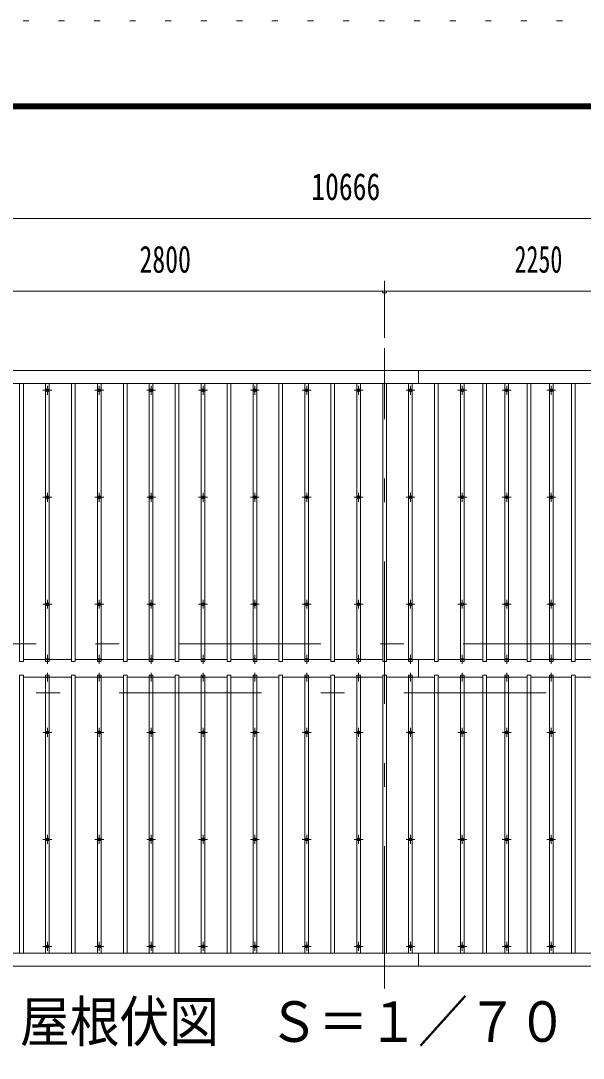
# Model space of a CAD drawing. Units: millimetres, scale not verified. Extents: x -31991 to 32006, y -14700 to 14700.
# Drawn here: x -3830 to -34, y 7701 to 14700 of the extents above; entities that cross this region are included whole.
import ezdxf
from ezdxf.enums import TextEntityAlignment as Align

# ---------------------------------------------------------------- set-up
doc = ezdxf.new("R2010")
doc.units = ezdxf.units.MM
doc.header["$LTSCALE"] = 80
doc.linetypes.add('USER3', pattern=[24, 12, -5, 2, -5])
doc.linetypes.add('USER4', pattern=[3, 0.5, -2.5])
for name, color, linetype, lineweight in [('0-2_1-07BOLD', 7, 'Continuous', 18), ('0-3_1-27CENTER', 3, 'USER3', 18), ('0-4_1-47THIN', 4, 'Continuous', 18), ('0-5_1-57DIM', 3, 'Continuous', 18), ('0-C_F-F1PAPER', 5, 'Continuous', 18), ('0-D_F-E_J_ADD', 5, 'USER4', 18)]:
    doc.layers.add(name, color=color, linetype=linetype, lineweight=lineweight)
doc.styles.add('ＭＳ ゴシック', font='')
doc.styles.get('ＭＳ ゴシック').set_extended_font_data('MS Gothic')

msp = doc.modelspace()

# ---------------------------------------------------------------- linework, layer by layer
at = {"layer": '0-2_1-07BOLD'}
for p, q in [((-1144.87, 12253.1), (-1144.87, 12340.54)), ((-6857.87, 12253.1), (3808.13, 12253.1)), ((-1144.87, 10271.05), (-1144.87, 10392.03)), ((3808.13, 8409.98), (-6857.87, 8409.98)), ((-1144.87, 8322.54), (-1144.87, 8409.98))]:
    msp.add_line(p, q, dxfattribs=at)
for points in [[(3808.13, 10377.02), (3808.13, 12340.54), (-6857.87, 12340.54), (-6857.87, 10377.02), (-6817.87, 10377.02), (-6817.87, 12253.1)], [(-6817.87, 8409.98), (-6817.87, 10286.06), (-6857.87, 10286.06), (-6857.87, 8322.54), (3808.13, 8322.54)]]:
    msp.add_lwpolyline(points, dxfattribs=at)
for centre in [(-3649.87, 12207.36), (-3299.87, 12207.36), (-2949.87, 12207.36), (-2599.87, 12207.36), (-2249.87, 12207.36), (-1899.88, 12207.36), (-1549.87, 12207.36), (-1199.87, 12207.36), (-849.87, 12207.36), (-549.87, 12207.36), (-249.87, 12207.36), (-3649.87, 11485.7), (-3299.87, 11485.7), (-2949.87, 11485.7), (-2599.87, 11485.7), (-2249.87, 11485.7), (-1899.88, 11485.7), (-1549.87, 11485.7), (-1199.87, 11485.7), (-849.87, 11485.7), (-549.87, 11485.7), (-249.87, 11485.7), (-3649.87, 10764.04), (-3299.87, 10764.04), (-2949.87, 10764.04), (-2599.87, 10764.04), (-2249.87, 10764.04), (-1899.88, 10764.04), (-1549.87, 10764.04), (-1199.87, 10764.04), (-849.87, 10764.04), (-549.87, 10764.04), (-249.87, 10764.04), (-3649.87, 9899.04), (-3299.87, 9899.04), (-2949.87, 9899.04), (-2599.87, 9899.04), (-2249.87, 9899.04), (-1899.88, 9899.04), (-1549.87, 9899.04), (-1199.87, 9899.04), (-849.87, 9899.04), (-549.87, 9899.04), (-249.87, 9899.04), (-3649.87, 9177.38), (-3299.87, 9177.38), (-2949.87, 9177.38), (-2599.87, 9177.38), (-2249.87, 9177.38), (-1899.88, 9177.38), (-1549.87, 9177.38), (-1199.87, 9177.38), (-849.87, 9177.38), (-549.87, 9177.38), (-249.87, 9177.38), (-3649.87, 8455.72), (-3299.87, 8455.72), (-2949.87, 8455.72), (-2599.87, 8455.72), (-2249.87, 8455.72), (-1899.88, 8455.72), (-1549.87, 8455.72), (-1199.87, 8455.72), (-849.87, 8455.72), (-549.87, 8455.72), (-249.87, 8455.72)]:
    msp.add_circle(centre, 10, dxfattribs=at)
for centre, start, end in [((-3649.87, 10380.99), 46.3961, 133.6039), ((-3649.87, 10401.99), 226.39838, 313.60162), ((-3299.87, 10380.99), 46.3961, 133.6039), ((-3299.87, 10401.99), 226.39838, 313.60162), ((-2949.87, 10380.99), 46.3961, 133.6039), ((-2949.87, 10401.99), 226.39838, 313.60162), ((-2599.87, 10380.99), 46.3961, 133.6039), ((-2599.87, 10401.99), 226.39838, 313.60162), ((-2249.87, 10380.99), 46.3961, 133.6039), ((-2249.87, 10401.99), 226.39838, 313.60162), ((-1899.88, 10380.99), 46.3961, 133.6039), ((-1899.88, 10401.99), 226.39838, 313.60162), ((-1549.87, 10380.99), 46.3961, 133.6039), ((-1549.87, 10401.99), 226.39838, 313.60162), ((-1199.87, 10380.99), 46.3961, 133.6039), ((-1199.87, 10401.99), 226.39838, 313.60162), ((-849.87, 10380.99), 46.3961, 133.6039), ((-849.87, 10401.99), 226.39838, 313.60162), ((-549.87, 10380.99), 46.3961, 133.6039), ((-549.87, 10401.99), 226.39838, 313.60162), ((-249.87, 10380.99), 46.3961, 133.6039), ((-249.87, 10401.99), 226.39838, 313.60162), ((-3649.87, 10261.09), 46.39838, 133.60162), ((-3649.87, 10282.09), 226.3961, 313.6039), ((-3299.87, 10261.09), 46.39838, 133.60162), ((-3299.87, 10282.09), 226.3961, 313.6039), ((-2949.87, 10261.09), 46.39838, 133.60162), ((-2949.87, 10282.09), 226.3961, 313.6039), ((-2599.87, 10261.09), 46.39838, 133.60162), ((-2599.87, 10282.09), 226.3961, 313.6039), ((-2249.87, 10261.09), 46.39838, 133.60162), ((-2249.87, 10282.09), 226.3961, 313.6039), ((-1899.88, 10261.09), 46.39838, 133.60162), ((-1899.88, 10282.09), 226.3961, 313.6039), ((-1549.87, 10261.09), 46.39838, 133.60162), ((-1549.87, 10282.09), 226.3961, 313.6039), ((-1199.87, 10261.09), 46.39838, 133.60162), ((-1199.87, 10282.09), 226.3961, 313.6039), ((-849.87, 10261.09), 46.39838, 133.60162), ((-849.87, 10282.09), 226.3961, 313.6039), ((-549.87, 10261.09), 46.39838, 133.60162), ((-549.87, 10282.09), 226.3961, 313.6039), ((-249.87, 10261.09), 46.39838, 133.60162), ((-249.87, 10282.09), 226.3961, 313.6039)]:
    msp.add_arc(centre, 14.5, start, end, dxfattribs=at)
at = {"layer": '0-3_1-27CENTER'}
for p, q in [((-1374.87, 8172.54), (-1374.87, 12490.54)), ((-3619.87, 12207.36), (-3679.87, 12207.36)), ((-3649.87, 12177.37), (-3649.87, 12237.37)), ((-3329.87, 12207.36), (-3269.87, 12207.36)), ((-3299.87, 12237.37), (-3299.87, 12177.37)), ((-2919.87, 12207.36), (-2979.87, 12207.36)), ((-2949.87, 12177.37), (-2949.87, 12237.37)), ((-2569.88, 12207.36), (-2629.87, 12207.36)), ((-2599.87, 12237.37), (-2599.87, 12177.37)), ((-2219.88, 12207.36), (-2279.87, 12207.36)), ((-2249.87, 12177.37), (-2249.87, 12237.37)), ((-1929.87, 12207.36), (-1869.88, 12207.36)), ((-1899.88, 12237.37), (-1899.88, 12177.37)), ((-1519.87, 12207.36), (-1579.87, 12207.36)), ((-1549.87, 12177.37), (-1549.87, 12237.37)), ((-1169.87, 12207.36), (-1229.87, 12207.36)), ((-1199.87, 12237.37), (-1199.87, 12177.37)), ((-819.87, 12207.36), (-879.87, 12207.36)), ((-849.87, 12177.37), (-849.87, 12237.37)), ((-519.87, 12207.36), (-579.87, 12207.36)), ((-549.87, 12237.37), (-549.87, 12177.37)), ((-219.87, 12207.36), (-279.87, 12207.36)), ((-249.87, 12177.37), (-249.87, 12237.37)), ((-3619.87, 11485.7), (-3679.87, 11485.7)), ((-3649.87, 11515.7), (-3649.87, 11455.7)), ((-3329.87, 11485.7), (-3269.87, 11485.7)), ((-3299.87, 11455.7), (-3299.87, 11515.7)), ((-2919.87, 11485.7), (-2979.87, 11485.7)), ((-2949.87, 11515.7), (-2949.87, 11455.7)), ((-2569.88, 11485.7), (-2629.87, 11485.7)), ((-2599.87, 11455.7), (-2599.87, 11515.7)), ((-2219.88, 11485.7), (-2279.87, 11485.7)), ((-2249.87, 11515.7), (-2249.87, 11455.7)), ((-1929.87, 11485.7), (-1869.88, 11485.7)), ((-1899.88, 11455.7), (-1899.88, 11515.7)), ((-1519.87, 11485.7), (-1579.87, 11485.7)), ((-1549.87, 11515.7), (-1549.87, 11455.7)), ((-1169.87, 11485.7), (-1229.87, 11485.7)), ((-1199.87, 11515.7), (-1199.87, 11455.7)), ((-819.87, 11485.7), (-879.87, 11485.7)), ((-849.87, 11455.7), (-849.87, 11515.7)), ((-519.87, 11485.7), (-579.87, 11485.7)), ((-549.87, 11515.7), (-549.87, 11455.7)), ((-219.87, 11485.7), (-279.87, 11485.7)), ((-249.87, 11455.7), (-249.87, 11515.7)), ((-3649.87, 10734.04), (-3649.87, 10794.04)), ((-3299.87, 10734.04), (-3299.87, 10794.04)), ((-2949.87, 10734.04), (-2949.87, 10794.04)), ((-2599.87, 10734.04), (-2599.87, 10794.04)), ((-2249.87, 10734.04), (-2249.87, 10794.04)), ((-1899.88, 10734.04), (-1899.88, 10794.04)), ((-1549.87, 10794.04), (-1549.87, 10734.04)), ((-1199.87, 10734.04), (-1199.87, 10794.04)), ((-849.87, 10734.04), (-849.87, 10794.04)), ((-549.87, 10734.04), (-549.87, 10794.04)), ((-249.87, 10734.04), (-249.87, 10794.04)), ((-3679.87, 10764.04), (-3619.87, 10764.04)), ((-3329.87, 10764.04), (-3269.87, 10764.04)), ((-2979.87, 10764.04), (-2919.87, 10764.04)), ((-2629.87, 10764.04), (-2569.88, 10764.04)), ((-2279.87, 10764.04), (-2219.88, 10764.04)), ((-1929.87, 10764.04), (-1869.88, 10764.04)), ((-1579.87, 10764.04), (-1519.87, 10764.04)), ((-1229.87, 10764.04), (-1169.87, 10764.04)), ((-879.87, 10764.04), (-819.87, 10764.04)), ((-579.87, 10764.04), (-519.87, 10764.04)), ((-279.87, 10764.04), (-219.87, 10764.04)), ((3955.13, 10496.54), (-7004.87, 10496.54)), ((-3679.87, 10391.49), (-3619.87, 10391.49)), ((-3649.87, 10361.5), (-3649.87, 10421.49)), ((-3269.87, 10391.49), (-3329.87, 10391.49)), ((-3299.87, 10361.5), (-3299.87, 10421.49)), ((-2979.87, 10391.49), (-2919.87, 10391.49)), ((-2949.87, 10361.5), (-2949.87, 10421.49)), ((-2569.88, 10391.49), (-2629.87, 10391.49)), ((-2599.87, 10361.5), (-2599.87, 10421.49)), ((-2279.87, 10391.49), (-2219.88, 10391.49)), ((-2249.87, 10361.5), (-2249.87, 10421.49)), ((-1869.88, 10391.49), (-1929.87, 10391.49)), ((-1899.88, 10361.5), (-1899.88, 10421.49)), ((-1579.87, 10391.49), (-1519.87, 10391.49)), ((-1549.87, 10361.5), (-1549.87, 10421.49)), ((-1169.87, 10391.49), (-1229.87, 10391.49)), ((-1199.87, 10361.5), (-1199.87, 10421.49)), ((-879.87, 10391.49), (-819.87, 10391.49)), ((-849.87, 10361.5), (-849.87, 10421.49)), ((-519.87, 10391.49), (-579.87, 10391.49)), ((-549.87, 10361.5), (-549.87, 10421.49)), ((-279.87, 10391.49), (-219.87, 10391.49)), ((-249.87, 10361.5), (-249.87, 10421.49)), ((-3649.87, 10301.59), (-3649.87, 10241.59)), ((-3299.87, 10241.59), (-3299.87, 10301.59)), ((-2949.87, 10301.59), (-2949.87, 10241.59)), ((-2599.87, 10241.59), (-2599.87, 10301.59)), ((-2249.87, 10301.59), (-2249.87, 10241.59)), ((-1899.88, 10241.59), (-1899.88, 10301.59)), ((-1549.87, 10301.59), (-1549.87, 10241.59)), ((-1199.87, 10241.59), (-1199.87, 10301.59)), ((-849.87, 10301.59), (-849.87, 10241.59)), ((-549.87, 10241.59), (-549.87, 10301.59)), ((-249.87, 10301.59), (-249.87, 10241.59)), ((-3619.87, 10271.59), (-3679.87, 10271.59)), ((-3329.87, 10271.59), (-3269.87, 10271.59)), ((-2919.87, 10271.59), (-2979.87, 10271.59)), ((-2629.87, 10271.59), (-2569.88, 10271.59)), ((-2219.88, 10271.59), (-2279.87, 10271.59)), ((-1929.87, 10271.59), (-1869.88, 10271.59)), ((-1579.87, 10271.59), (-1519.87, 10271.59)), ((-1229.87, 10271.59), (-1169.87, 10271.59)), ((-819.87, 10271.59), (-879.87, 10271.59)), ((-579.87, 10271.59), (-519.87, 10271.59)), ((-219.87, 10271.59), (-279.87, 10271.59)), ((-7004.87, 10166.54), (3955.13, 10166.54)), ((-3619.87, 9899.04), (-3679.87, 9899.04)), ((-3649.87, 9929.04), (-3649.87, 9869.04)), ((-3269.87, 9899.04), (-3329.87, 9899.04)), ((-3299.87, 9929.04), (-3299.87, 9869.04)), ((-2919.87, 9899.04), (-2979.87, 9899.04)), ((-2949.87, 9929.04), (-2949.87, 9869.04)), ((-2569.88, 9899.04), (-2629.87, 9899.04)), ((-2599.87, 9929.04), (-2599.87, 9869.04)), ((-2219.88, 9899.04), (-2279.87, 9899.04)), ((-2249.87, 9869.04), (-2249.87, 9929.04)), ((-1869.88, 9899.04), (-1929.87, 9899.04)), ((-1899.88, 9929.04), (-1899.88, 9869.04)), ((-1519.87, 9899.04), (-1579.87, 9899.04)), ((-1549.87, 9929.04), (-1549.87, 9869.04)), ((-1169.87, 9899.04), (-1229.87, 9899.04)), ((-1199.87, 9869.04), (-1199.87, 9929.04)), ((-819.87, 9899.04), (-879.87, 9899.04)), ((-849.87, 9929.04), (-849.87, 9869.04)), ((-519.87, 9899.04), (-579.87, 9899.04)), ((-549.87, 9869.04), (-549.87, 9929.04)), ((-219.87, 9899.04), (-279.87, 9899.04)), ((-249.87, 9929.04), (-249.87, 9869.04)), ((-3619.87, 9177.38), (-3679.87, 9177.38)), ((-3649.87, 9147.38), (-3649.87, 9207.38)), ((-3329.87, 9177.38), (-3269.87, 9177.38)), ((-3299.87, 9207.38), (-3299.87, 9147.38)), ((-2919.87, 9177.38), (-2979.87, 9177.38)), ((-2949.87, 9147.38), (-2949.87, 9207.38)), ((-2569.88, 9177.38), (-2629.87, 9177.38)), ((-2599.87, 9207.38), (-2599.87, 9147.38)), ((-2219.88, 9177.38), (-2279.87, 9177.38)), ((-2249.87, 9147.38), (-2249.87, 9207.38)), ((-1929.87, 9177.38), (-1869.88, 9177.38)), ((-1899.88, 9207.38), (-1899.88, 9147.38)), ((-1519.87, 9177.38), (-1579.87, 9177.38)), ((-1549.87, 9147.38), (-1549.87, 9207.38)), ((-1169.87, 9177.38), (-1229.87, 9177.38)), ((-1199.87, 9147.38), (-1199.87, 9207.38)), ((-819.87, 9177.38), (-879.87, 9177.38)), ((-849.87, 9207.38), (-849.87, 9147.38)), ((-519.87, 9177.38), (-579.87, 9177.38)), ((-549.87, 9147.38), (-549.87, 9207.38)), ((-219.87, 9177.38), (-279.87, 9177.38)), ((-249.87, 9207.38), (-249.87, 9147.38)), ((-3649.87, 8485.72), (-3649.87, 8425.72)), ((-3299.87, 8425.72), (-3299.87, 8485.72)), ((-2949.87, 8485.72), (-2949.87, 8425.72)), ((-2599.87, 8425.72), (-2599.87, 8485.72)), ((-2249.87, 8485.72), (-2249.87, 8425.72)), ((-1899.88, 8425.72), (-1899.88, 8485.72)), ((-1549.87, 8485.72), (-1549.87, 8425.72)), ((-1199.87, 8425.72), (-1199.87, 8485.72)), ((-849.87, 8485.72), (-849.87, 8425.72)), ((-549.87, 8485.72), (-549.87, 8425.72)), ((-249.87, 8485.72), (-249.87, 8425.72)), ((-3679.87, 8455.72), (-3619.87, 8455.72)), ((-3329.87, 8455.72), (-3269.87, 8455.72)), ((-2979.87, 8455.72), (-2919.87, 8455.72)), ((-2569.88, 8455.72), (-2629.87, 8455.72)), ((-2279.87, 8455.72), (-2219.88, 8455.72)), ((-1929.87, 8455.72), (-1869.88, 8455.72)), ((-1579.87, 8455.72), (-1519.87, 8455.72)), ((-1169.87, 8455.72), (-1229.87, 8455.72)), ((-879.87, 8455.72), (-819.87, 8455.72)), ((-579.87, 8455.72), (-519.87, 8455.72)), ((-279.87, 8455.72), (-219.87, 8455.72))]:
    msp.add_line(p, q, dxfattribs=at)
at = {"layer": '0-4_1-47THIN'}
for p, q in [((-3812.37, 10377.02), (-3812.37, 12253.1)), ((-3637.37, 12253.1), (-3637.37, 10377.02)), ((-3462.37, 12253.1), (-3462.37, 10377.02)), ((-3287.37, 10377.02), (-3287.37, 12253.1)), ((-3112.37, 10377.02), (-3112.37, 12253.1)), ((-2937.37, 12253.1), (-2937.37, 10377.02)), ((-2762.37, 10377.02), (-2762.37, 12253.1)), ((-2587.37, 10377.02), (-2587.37, 12253.1)), ((-2412.37, 10377.02), (-2412.37, 12253.1)), ((-2237.37, 10377.02), (-2237.37, 12253.1)), ((-2062.37, 12253.1), (-2062.37, 10377.02)), ((-1887.37, 12253.1), (-1887.37, 10377.02)), ((-1712.37, 10377.02), (-1712.37, 12253.1)), ((-1537.37, 10377.02), (-1537.37, 12253.1)), ((-1362.37, 12253.1), (-1362.37, 10377.02)), ((-1187.37, 10377.02), (-1187.37, 12253.1)), ((-1012.37, 10377.02), (-1012.37, 12253.1)), ((-837.37, 10377.02), (-837.37, 12253.1)), ((-687.37, 12253.1), (-687.37, 10377.02)), ((-537.37, 10377.02), (-537.37, 12253.1)), ((-387.37, 10377.02), (-387.37, 12253.1)), ((-237.37, 10377.02), (-237.37, 12253.1)), ((-87.37, 10377.02), (-87.37, 12253.1)), ((-3662.37, 10392.03), (-3812.37, 10392.03)), ((-3487.37, 10392.03), (-3637.37, 10392.03)), ((-3312.37, 10392.03), (-3462.37, 10392.03)), ((-3137.37, 10392.03), (-3287.37, 10392.03)), ((-2962.37, 10392.03), (-3112.37, 10392.03)), ((-2787.37, 10392.03), (-2937.37, 10392.03)), ((-2612.37, 10392.03), (-2762.37, 10392.03)), ((-2437.37, 10392.03), (-2587.37, 10392.03)), ((-2262.37, 10392.03), (-2412.37, 10392.03)), ((-2087.37, 10392.03), (-2237.37, 10392.03)), ((-1912.37, 10392.03), (-2062.37, 10392.03)), ((-1737.37, 10392.03), (-1887.37, 10392.03)), ((-1562.38, 10392.03), (-1712.37, 10392.03)), ((-1387.37, 10392.03), (-1537.37, 10392.03)), ((-1212.38, 10392.03), (-1362.37, 10392.03)), ((-1037.37, 10392.03), (-1187.37, 10392.03)), ((-862.37, 10392.03), (-1012.37, 10392.03)), ((-712.37, 10392.03), (-837.37, 10392.03)), ((-562.37, 10392.03), (-687.37, 10392.03)), ((-412.37, 10392.03), (-537.37, 10392.03)), ((-262.37, 10392.03), (-387.37, 10392.03)), ((-112.37, 10392.03), (-237.37, 10392.03)), ((37.63, 10392.03), (-87.37, 10392.03)), ((-3812.37, 10271.05), (-3662.37, 10271.05)), ((-3637.37, 10271.05), (-3487.37, 10271.05)), ((-3462.37, 10271.05), (-3312.37, 10271.05)), ((-3287.37, 10271.05), (-3137.37, 10271.05)), ((-3112.37, 10271.05), (-2962.37, 10271.05)), ((-2937.37, 10271.05), (-2787.37, 10271.05)), ((-2762.37, 10271.05), (-2612.37, 10271.05)), ((-2587.37, 10271.05), (-2437.37, 10271.05)), ((-2412.37, 10271.05), (-2262.37, 10271.05)), ((-2237.37, 10271.05), (-2087.37, 10271.05)), ((-2062.37, 10271.05), (-1912.37, 10271.05)), ((-1887.37, 10271.05), (-1737.37, 10271.05)), ((-1712.37, 10271.05), (-1562.38, 10271.05)), ((-1537.37, 10271.05), (-1387.37, 10271.05)), ((-1362.37, 10271.05), (-1212.38, 10271.05)), ((-1187.37, 10271.05), (-1037.37, 10271.05)), ((-1012.37, 10271.05), (-862.37, 10271.05)), ((-837.37, 10271.05), (-712.37, 10271.05)), ((-687.37, 10271.05), (-562.37, 10271.05)), ((-537.37, 10271.05), (-412.37, 10271.05)), ((-387.37, 10271.05), (-262.37, 10271.05)), ((-237.37, 10271.05), (-112.37, 10271.05)), ((-87.37, 10271.05), (37.63, 10271.05))]:
    msp.add_line(p, q, dxfattribs=at)
for points in [[(-3837.38, 12253.1), (-3837.38, 10377.02), (-3812.37, 10377.02)], [(-3637.37, 10377.02), (-3662.37, 10377.02), (-3662.37, 12253.1)], [(-3462.37, 10377.02), (-3487.37, 10377.02), (-3487.37, 12253.1)], [(-3312.37, 12253.1), (-3312.37, 10377.02), (-3287.37, 10377.02)], [(-3137.37, 12253.1), (-3137.37, 10377.02), (-3112.37, 10377.02)], [(-2937.37, 10377.02), (-2962.37, 10377.02), (-2962.37, 12253.1)], [(-2787.37, 12253.1), (-2787.37, 10377.02), (-2762.37, 10377.02)], [(-2612.37, 12253.1), (-2612.37, 10377.02), (-2587.37, 10377.02)], [(-2437.37, 12253.1), (-2437.37, 10377.02), (-2412.37, 10377.02)], [(-2262.37, 12253.1), (-2262.37, 10377.02), (-2237.37, 10377.02)], [(-2062.37, 10377.02), (-2087.37, 10377.02), (-2087.37, 12253.1)], [(-1887.37, 10377.02), (-1912.37, 10377.02), (-1912.37, 12253.1)], [(-1737.37, 12253.1), (-1737.37, 10377.02), (-1712.37, 10377.02)], [(-1562.37, 12253.1), (-1562.37, 10377.02), (-1537.37, 10377.02)], [(-1362.37, 10377.02), (-1387.37, 10377.02), (-1387.37, 12253.1)], [(-1212.37, 12253.1), (-1212.37, 10377.02), (-1187.37, 10377.02)], [(-1037.37, 12253.1), (-1037.37, 10377.02), (-1012.37, 10377.02)], [(-862.37, 12253.1), (-862.37, 10377.02), (-837.37, 10377.02)], [(-687.37, 10377.02), (-712.37, 10377.02), (-712.37, 12253.1)], [(-562.37, 12253.1), (-562.37, 10377.02), (-537.37, 10377.02)], [(-412.37, 12253.1), (-412.37, 10377.02), (-387.37, 10377.02)], [(-262.37, 12253.1), (-262.37, 10377.02), (-237.37, 10377.02)], [(-112.37, 12253.1), (-112.37, 10377.02), (-87.37, 10377.02)], [(-3812.37, 8409.98), (-3812.37, 10286.06), (-3837.38, 10286.06), (-3837.38, 8409.98)], [(-3637.37, 8409.98), (-3637.37, 10286.06), (-3662.37, 10286.06), (-3662.37, 8409.98)], [(-3462.37, 8409.98), (-3462.37, 10286.06), (-3487.37, 10286.06), (-3487.37, 8409.98)], [(-3287.37, 8409.98), (-3287.37, 10286.06), (-3312.37, 10286.06), (-3312.37, 8409.98)], [(-3112.37, 8409.98), (-3112.37, 10286.06), (-3137.37, 10286.06), (-3137.37, 8409.98)], [(-2937.37, 8409.98), (-2937.37, 10286.06), (-2962.37, 10286.06), (-2962.37, 8409.98)], [(-2762.37, 8409.98), (-2762.37, 10286.06), (-2787.37, 10286.06), (-2787.37, 8409.98)], [(-2587.37, 8409.98), (-2587.37, 10286.06), (-2612.37, 10286.06), (-2612.37, 8409.98)], [(-2412.37, 8409.98), (-2412.37, 10286.06), (-2437.37, 10286.06), (-2437.37, 8409.98)], [(-2237.37, 8409.98), (-2237.37, 10286.06), (-2262.37, 10286.06), (-2262.37, 8409.98)], [(-2062.37, 8409.98), (-2062.37, 10286.06), (-2087.37, 10286.06), (-2087.37, 8409.98)], [(-1887.37, 8409.98), (-1887.37, 10286.06), (-1912.37, 10286.06), (-1912.37, 8409.98)], [(-1712.37, 8409.98), (-1712.37, 10286.06), (-1737.37, 10286.06), (-1737.37, 8409.98)], [(-1537.37, 8409.98), (-1537.37, 10286.06), (-1562.37, 10286.06), (-1562.37, 8409.98)], [(-1362.37, 8409.98), (-1362.37, 10286.06), (-1387.37, 10286.06), (-1387.37, 8409.98)], [(-1187.37, 8409.98), (-1187.37, 10286.06), (-1212.37, 10286.06), (-1212.37, 8409.98)], [(-1012.37, 8409.98), (-1012.37, 10286.06), (-1037.37, 10286.06), (-1037.37, 8409.98)], [(-837.37, 8409.98), (-837.37, 10286.06), (-862.37, 10286.06), (-862.37, 8409.98)], [(-687.37, 8409.98), (-687.37, 10286.06), (-712.37, 10286.06), (-712.37, 8409.98)], [(-537.37, 8409.98), (-537.37, 10286.06), (-562.37, 10286.06), (-562.37, 8409.98)], [(-387.37, 8409.98), (-387.37, 10286.06), (-412.37, 10286.06), (-412.37, 8409.98)], [(-237.37, 8409.98), (-237.37, 10286.06), (-262.37, 10286.06), (-262.37, 8409.98)], [(-87.37, 8409.98), (-87.37, 10286.06), (-112.37, 10286.06), (-112.37, 8409.98)]]:
    msp.add_lwpolyline(points, dxfattribs=at)
at = {"layer": '0-5_1-57DIM'}
for p, q in [((-6857.87, 13365.54), (3808.13, 13365.54)), ((-1374.87, 12560.54), (-1374.87, 12945.53)), ((-4174.87, 12875.53), (-1374.87, 12875.53)), ((-1360.87, 12875.53), (-1388.87, 12875.53)), ((-1374.87, 12875.53), (875.13, 12875.53))]:
    msp.add_line(p, q, dxfattribs=at)
msp.add_arc((-1374.87, 12875.53), 14, 180, 0, dxfattribs=at)
at = {"layer": '0-C_F-F1PAPER'}
for points in [[(31305.67, -14000), (-8874.33, -14000), (-8874.33, 14140), (31305.67, 14140)], [(31302.17, -13996.5), (31302.17, 14136.5), (-8870.83, 14136.5), (-8870.83, -13996.5)], [(31298.67, -13993), (31298.67, 14133), (-8867.33, 14133), (-8867.33, -13993)], [(31295.17, -13989.5), (-8863.83, -13989.5), (-8863.83, 14129.5), (31295.17, 14129.5)], [(31291.67, -13986), (31291.67, 14126), (-8860.33, 14126), (-8860.33, -13986)], [(31288.17, -13982.5), (-8856.83, -13982.5), (-8856.83, 14122.5), (31288.17, 14122.5)], [(31284.67, -13979), (31284.67, 14119), (-8853.33, 14119), (-8853.33, -13979)], [(31281.17, -13975.5), (-8849.83, -13975.5), (-8849.83, 14115.5), (31281.17, 14115.5)], [(31277.67, -13972), (-8846.33, -13972), (-8846.33, 14112), (31277.67, 14112)], [(31274.17, -13968.5), (-8842.83, -13968.5), (-8842.83, 14108.5), (31274.17, 14108.5)], [(31270.67, -13965), (31270.67, 14105), (-8839.33, 14105), (-8839.33, -13965)]]:
    msp.add_lwpolyline(points, close=True, dxfattribs=at)
at = {"layer": '0-D_F-E_J_ADD'}
msp.add_lwpolyline([(32005.67, -14700), (-9574.33, -14700), (-9574.33, 14700), (32005.67, 14700)], close=True, dxfattribs=at)

# ---------------------------------------------------------------- texts
at = {"layer": '0-5_1-57DIM', "color": 7, "style": 'ＭＳ ゴシック'}
for s, height, width, p in [('10666', 182.3, 0.75, (-1868.75, 13435.54)), ('2800', 182.3, 0.7, (-3028.65, 12945.53)), ('2250', 182.3, 0.65, (-497.23, 12945.53)), ('屋根伏図\u3000Ｓ＝１／７０', 273.5, 0.9, (-3834.87, 7729.85))]:
    msp.add_text(s, height=height, dxfattribs=dict(at, width=width)).set_placement(p, align=Align.BOTTOM_LEFT)

doc.saveas('drawing.dxf')
